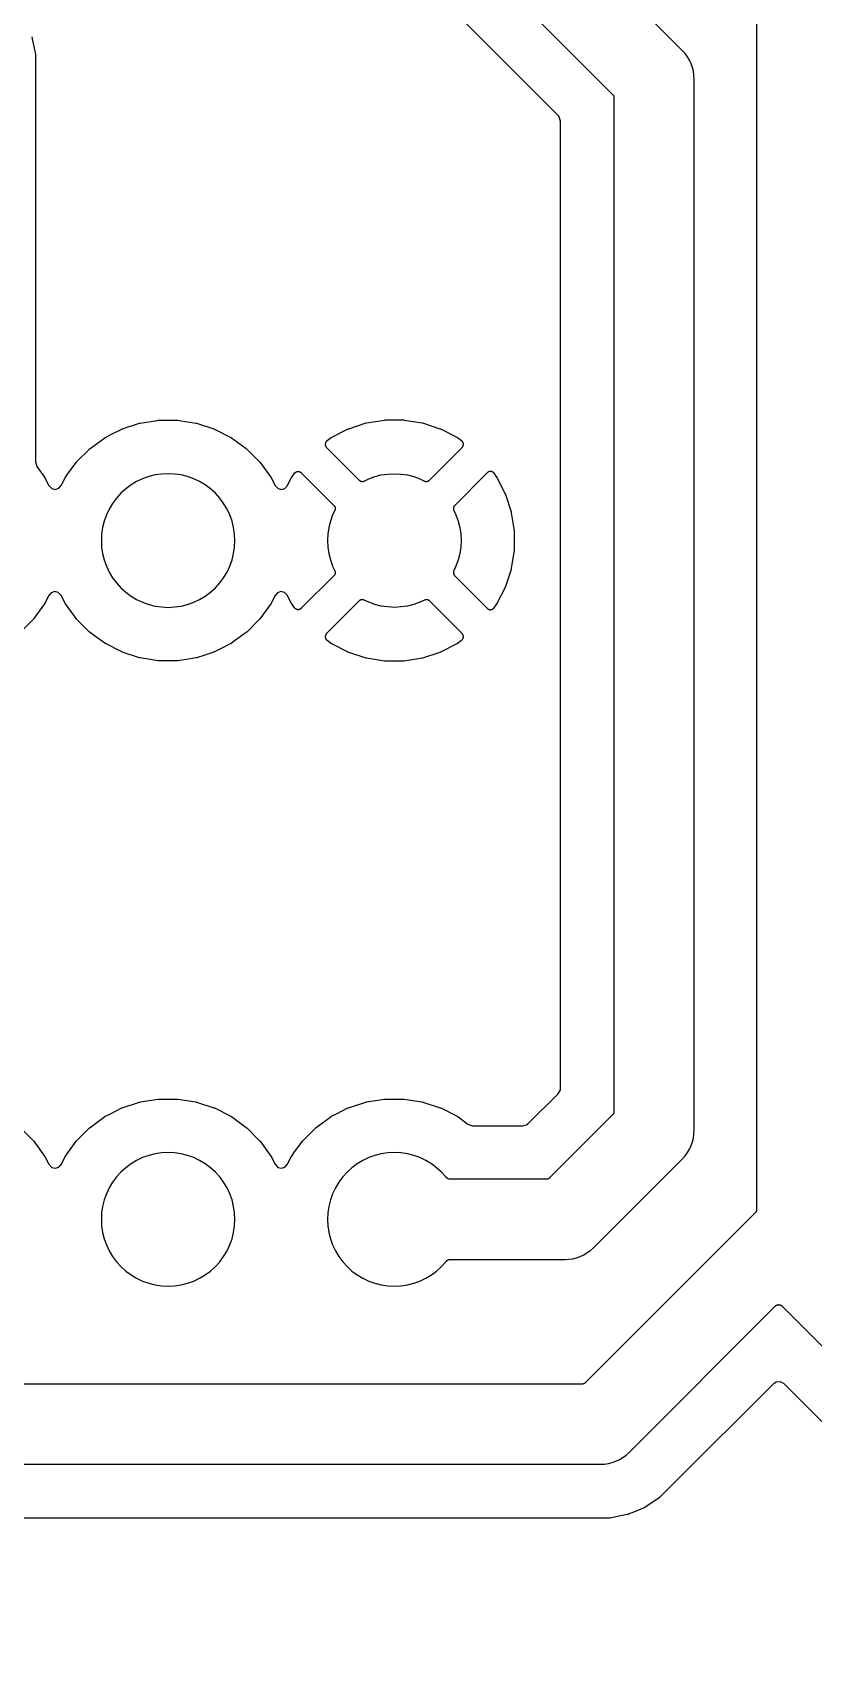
# Model space of a CAD drawing. Header units: metres. Extents: x 46.2 to 140.4, y -137.6 to -43.4.
# Drawn here: x 92.82 to 101.59, y -105.48 to -87.18 of the extents above; entities that cross this region are included whole.
import ezdxf

# ---------------------------------------------------------------- set-up
doc = ezdxf.new("R2010")
doc.units = ezdxf.units.M

msp = doc.modelspace()

# ---------------------------------------------------------------- linework, layer by layer
for points in [[(93.228, -81.765), (99.335, -87.872), (99.336, -87.873), (99.337, -87.874), (99.338, -87.875), (99.338, -87.875), (99.339, -87.876), (99.34, -87.877), (99.341, -87.878), (99.341, -87.879), (99.342, -87.88), (99.343, -87.882), (99.343, -87.883), (99.344, -87.884), (99.344, -87.885), (99.345, -87.886), (99.345, -87.887), (99.346, -87.888), (99.346, -87.889), (99.347, -87.89), (99.347, -87.892), (99.348, -87.893), (99.348, -87.894), (99.348, -87.895), (99.349, -87.896), (99.349, -87.897), (99.349, -87.899), (99.349, -87.9), (99.349, -87.901), (99.35, -87.902), (99.35, -87.904), (99.35, -87.905), (99.35, -87.906), (99.35, -87.907), (99.35, -99.293), (99.35, -99.294), (99.35, -99.295), (99.35, -99.296), (99.35, -99.298), (99.349, -99.299), (99.349, -99.3), (99.349, -99.301), (99.349, -99.303), (99.349, -99.304), (99.348, -99.305), (99.348, -99.306), (99.348, -99.307), (99.347, -99.308), (99.347, -99.31), (99.346, -99.311), (99.346, -99.312), (99.345, -99.313), (99.345, -99.314), (99.344, -99.315), (99.344, -99.316), (99.343, -99.317), (99.343, -99.318), (99.342, -99.32), (99.341, -99.321), (99.341, -99.322), (99.34, -99.323), (99.339, -99.324), (99.338, -99.325), (99.338, -99.325), (99.337, -99.326), (99.336, -99.327), (99.335, -99.328), (98.628, -100.035), (98.627, -100.036), (98.626, -100.037), (98.625, -100.038), (98.625, -100.038), (98.624, -100.039), (98.623, -100.04), (98.622, -100.041), (98.621, -100.041), (98.62, -100.042), (98.618, -100.043), (98.617, -100.043), (98.616, -100.044), (98.615, -100.044), (98.614, -100.045), (98.613, -100.045), (98.612, -100.046), (98.611, -100.046), (98.61, -100.047), (98.608, -100.047), (98.607, -100.048), (98.606, -100.048), (98.605, -100.048), (98.604, -100.049), (98.603, -100.049), (98.601, -100.049), (98.6, -100.049), (98.599, -100.049), (98.598, -100.05), (98.596, -100.05), (98.595, -100.05), (98.594, -100.05), (98.593, -100.05), (97.507, -100.05), (97.506, -100.05), (97.505, -100.05), (97.504, -100.05), (97.502, -100.049), (97.501, -100.049), (97.5, -100.049), (97.498, -100.049), (97.497, -100.049), (97.496, -100.048), (97.495, -100.048), (97.493, -100.048), (97.492, -100.047), (97.491, -100.047), (97.49, -100.046), (97.488, -100.046), (97.487, -100.046), (97.486, -100.045), (97.485, -100.044), (97.484, -100.044), (97.483, -100.043), (97.482, -100.043), (97.48, -100.042), (97.479, -100.041), (97.478, -100.04), (97.477, -100.04), (97.476, -100.039), (97.475, -100.038), (97.474, -100.037), (97.473, -100.036), (97.472, -100.035), (97.471, -100.034), (97.471, -100.034), (97.47, -100.033), (97.469, -100.032), (97.468, -100.031), (97.467, -100.03), (97.463, -100.024), (97.414, -99.97), (97.359, -99.92), (97.3, -99.876), (97.237, -99.839), (97.171, -99.807), (97.101, -99.782), (97.03, -99.764), (96.957, -99.754), (96.884, -99.75), (96.81, -99.754), (96.737, -99.764), (96.666, -99.782), (96.597, -99.807), (96.53, -99.839), (96.467, -99.876), (96.408, -99.92), (96.353, -99.97), (96.304, -100.024), (96.26, -100.083), (96.222, -100.146), (96.191, -100.213), (96.166, -100.282), (96.148, -100.354), (96.137, -100.426), (96.134, -100.5), (96.137, -100.574), (96.148, -100.646), (96.166, -100.718), (96.191, -100.787), (96.222, -100.854), (96.26, -100.917), (96.304, -100.976), (96.353, -101.03), (96.408, -101.08), (96.467, -101.124), (96.53, -101.161), (96.597, -101.193), (96.666, -101.218), (96.737, -101.236), (96.81, -101.246), (96.884, -101.25), (96.957, -101.246), (97.03, -101.236), (97.101, -101.218), (97.171, -101.193), (97.237, -101.161), (97.3, -101.124), (97.359, -101.08), (97.414, -101.03), (97.463, -100.976), (97.467, -100.97), (97.468, -100.97), (97.469, -100.969), (97.469, -100.968), (97.47, -100.967), (97.471, -100.966), (97.472, -100.965), (97.473, -100.964), (97.473, -100.964), (97.474, -100.963), (97.475, -100.962), (97.476, -100.961), (97.477, -100.961), (97.478, -100.96), (97.479, -100.959), (97.48, -100.959), (97.481, -100.958), (97.482, -100.957), (97.483, -100.957), (97.484, -100.956), (97.485, -100.956), (97.486, -100.955), (97.487, -100.955), (97.488, -100.954), (97.489, -100.954), (97.49, -100.953), (97.491, -100.953), (97.492, -100.953), (97.494, -100.952), (97.495, -100.952), (97.496, -100.952), (97.497, -100.951), (97.498, -100.951), (97.499, -100.951), (97.5, -100.951), (97.502, -100.951), (97.503, -100.95), (97.504, -100.95), (97.505, -100.95), (97.506, -100.95), (97.507, -100.95), (98.799, -100.95), (98.844, -100.948), (98.888, -100.942), (98.931, -100.931), (98.972, -100.916), (99.012, -100.897), (99.05, -100.874), (99.086, -100.848), (99.119, -100.818), (100.118, -99.819), (100.148, -99.786), (100.174, -99.75), (100.197, -99.712), (100.216, -99.672), (100.231, -99.631), (100.242, -99.588), (100.248, -99.544), (100.25, -99.499), (100.25, -87.701), (100.248, -87.656), (100.242, -87.612), (100.231, -87.569), (100.216, -87.528), (100.197, -87.488), (100.174, -87.45), (100.148, -87.414), (100.118, -87.381), (93.719, -80.982)], [(92.686, -99.473), (92.831, -99.617), (92.832, -99.618), (92.832, -99.619), (92.833, -99.62), (92.834, -99.621), (92.835, -99.622), (92.835, -99.623), (92.836, -99.623), (92.956, -99.789), (92.957, -99.79), (92.958, -99.791), (92.959, -99.792), (92.959, -99.793), (92.96, -99.795), (92.96, -99.796), (93.004, -99.882), (93.037, -99.917), (93.077, -99.927), (93.116, -99.913), (93.142, -99.883), (93.145, -99.879), (93.187, -99.796), (93.187, -99.796), (93.187, -99.795), (93.188, -99.793), (93.189, -99.792), (93.189, -99.791), (93.19, -99.79), (93.191, -99.789), (93.217, -99.754), (93.311, -99.623), (93.312, -99.623), (93.312, -99.622), (93.313, -99.621), (93.314, -99.62), (93.315, -99.619), (93.316, -99.618), (93.316, -99.617), (93.461, -99.473), (93.462, -99.472), (93.462, -99.471), (93.463, -99.47), (93.464, -99.47), (93.465, -99.469), (93.466, -99.468), (93.467, -99.468), (93.633, -99.347), (93.633, -99.347), (93.633, -99.347), (93.634, -99.346), (93.635, -99.345), (93.636, -99.345), (93.637, -99.344), (93.638, -99.344), (93.639, -99.343), (93.696, -99.314), (93.822, -99.25), (93.823, -99.25), (93.823, -99.249), (93.825, -99.249), (93.826, -99.248), (93.827, -99.248), (93.828, -99.248), (93.829, -99.247), (94.024, -99.184), (94.025, -99.184), (94.025, -99.183), (94.027, -99.183), (94.028, -99.183), (94.029, -99.182), (94.03, -99.182), (94.031, -99.182), (94.206, -99.154), (94.233, -99.15), (94.234, -99.15), (94.235, -99.15), (94.237, -99.15), (94.238, -99.15), (94.239, -99.15), (94.24, -99.15), (94.241, -99.15), (94.446, -99.15), (94.447, -99.15), (94.448, -99.15), (94.449, -99.15), (94.451, -99.15), (94.452, -99.15), (94.453, -99.15), (94.454, -99.15), (94.478, -99.154), (94.656, -99.182), (94.657, -99.182), (94.658, -99.182), (94.659, -99.183), (94.66, -99.183), (94.662, -99.183), (94.663, -99.184), (94.664, -99.184), (94.858, -99.247), (94.859, -99.248), (94.86, -99.248), (94.861, -99.248), (94.863, -99.249), (94.864, -99.249), (94.865, -99.25), (94.866, -99.25), (95.048, -99.343), (95.048, -99.343), (95.048, -99.343), (95.048, -99.343), (95.048, -99.343), (95.049, -99.344), (95.05, -99.344), (95.051, -99.345), (95.052, -99.346), (95.054, -99.347), (95.055, -99.347), (95.22, -99.468), (95.221, -99.468), (95.222, -99.469), (95.223, -99.47), (95.224, -99.47), (95.225, -99.471), (95.225, -99.472), (95.226, -99.473), (95.371, -99.617), (95.372, -99.618), (95.372, -99.619), (95.373, -99.62), (95.374, -99.621), (95.375, -99.622), (95.375, -99.623), (95.376, -99.623), (95.496, -99.789), (95.497, -99.79), (95.498, -99.791), (95.499, -99.792), (95.499, -99.793), (95.5, -99.795), (95.5, -99.796), (95.544, -99.882), (95.577, -99.917), (95.617, -99.927), (95.656, -99.913), (95.682, -99.883), (95.685, -99.879), (95.727, -99.796), (95.727, -99.796), (95.727, -99.795), (95.728, -99.793), (95.729, -99.792), (95.729, -99.791), (95.73, -99.79), (95.731, -99.789), (95.757, -99.754), (95.851, -99.623), (95.852, -99.623), (95.852, -99.622), (95.853, -99.621), (95.854, -99.62), (95.855, -99.619), (95.856, -99.618), (95.856, -99.617), (96.001, -99.473), (96.002, -99.472), (96.002, -99.471), (96.003, -99.47), (96.004, -99.47), (96.005, -99.469), (96.006, -99.468), (96.007, -99.468), (96.173, -99.347), (96.173, -99.347), (96.173, -99.347), (96.174, -99.346), (96.175, -99.345), (96.176, -99.345), (96.177, -99.344), (96.178, -99.344), (96.179, -99.343), (96.236, -99.314), (96.362, -99.25), (96.363, -99.25), (96.363, -99.249), (96.365, -99.249), (96.366, -99.248), (96.367, -99.248), (96.368, -99.248), (96.369, -99.247), (96.564, -99.184), (96.565, -99.184), (96.565, -99.183), (96.567, -99.183), (96.568, -99.183), (96.569, -99.182), (96.57, -99.182), (96.571, -99.182), (96.746, -99.154), (96.773, -99.15), (96.774, -99.15), (96.775, -99.15), (96.777, -99.15), (96.778, -99.15), (96.779, -99.15), (96.78, -99.15), (96.781, -99.15), (96.986, -99.15), (96.987, -99.15), (96.988, -99.15), (96.989, -99.15), (96.991, -99.15), (96.992, -99.15), (96.993, -99.15), (96.994, -99.15), (97.018, -99.154), (97.196, -99.182), (97.197, -99.182), (97.198, -99.182), (97.199, -99.183), (97.2, -99.183), (97.202, -99.183), (97.203, -99.184), (97.204, -99.184), (97.398, -99.247), (97.399, -99.248), (97.4, -99.248), (97.401, -99.248), (97.403, -99.249), (97.404, -99.249), (97.405, -99.25), (97.406, -99.25), (97.588, -99.343), (97.588, -99.343), (97.589, -99.344), (97.59, -99.344), (97.591, -99.345), (97.592, -99.346), (97.594, -99.347), (97.595, -99.347), (97.71, -99.431), (97.762, -99.449), (98.327, -99.449), (98.378, -99.435), (98.388, -99.426), (98.723, -99.092), (98.748, -99.045), (98.749, -99.032), (98.749, -88.173), (98.735, -88.122), (98.726, -88.112), (92.992, -82.377)], [(100.95, -85.407), (100.95, -100.393), (100.95, -100.394), (100.95, -100.395), (100.95, -100.396), (100.95, -100.398), (100.949, -100.399), (100.949, -100.4), (100.949, -100.401), (100.949, -100.403), (100.949, -100.404), (100.948, -100.405), (100.948, -100.406), (100.948, -100.407), (100.947, -100.408), (100.947, -100.41), (100.946, -100.411), (100.946, -100.412), (100.945, -100.413), (100.945, -100.414), (100.944, -100.415), (100.944, -100.416), (100.943, -100.417), (100.943, -100.418), (100.942, -100.42), (100.941, -100.421), (100.941, -100.422), (100.94, -100.423), (100.939, -100.424), (100.938, -100.425), (100.938, -100.425), (100.937, -100.426), (100.936, -100.427), (100.935, -100.428), (99.028, -102.335), (99.027, -102.336), (99.026, -102.337), (99.025, -102.338), (99.025, -102.338), (99.024, -102.339), (99.023, -102.34), (99.022, -102.341), (99.021, -102.341), (99.02, -102.342), (99.018, -102.343), (99.017, -102.343), (99.016, -102.344), (99.015, -102.344), (99.014, -102.345), (99.013, -102.345), (99.012, -102.346), (99.011, -102.346), (99.01, -102.347), (99.008, -102.347), (99.007, -102.348), (99.006, -102.348), (99.005, -102.348), (99.004, -102.349), (99.003, -102.349), (99.001, -102.349), (99, -102.349), (98.999, -102.349), (98.998, -102.35), (98.996, -102.35), (98.995, -102.35), (98.994, -102.35), (98.993, -102.35), (84.801, -102.35)], [(92.815, -87.226), (92.822, -87.265), (92.853, -87.419), (92.853, -87.42), (92.854, -87.421), (92.854, -87.423), (92.854, -87.424), (92.854, -87.425), (92.854, -87.426), (92.854, -87.427), (92.854, -87.429), (92.854, -91.997), (92.869, -92.049), (92.956, -92.169), (92.957, -92.17), (92.958, -92.171), (92.959, -92.172), (92.959, -92.173), (92.96, -92.175), (92.96, -92.176), (93.004, -92.262), (93.037, -92.297), (93.077, -92.307), (93.116, -92.293), (93.142, -92.263), (93.187, -92.176), (93.187, -92.176), (93.187, -92.176), (93.187, -92.176), (93.187, -92.176), (93.187, -92.175), (93.188, -92.173), (93.189, -92.172), (93.189, -92.171), (93.19, -92.17), (93.191, -92.169), (93.206, -92.148), (93.311, -92.003), (93.312, -92.003), (93.312, -92.002), (93.313, -92.001), (93.314, -92), (93.315, -91.999), (93.316, -91.998), (93.316, -91.997), (93.461, -91.853), (93.462, -91.852), (93.462, -91.851), (93.463, -91.85), (93.464, -91.85), (93.465, -91.849), (93.466, -91.848), (93.467, -91.848), (93.633, -91.727), (93.633, -91.727), (93.633, -91.727), (93.634, -91.726), (93.635, -91.725), (93.636, -91.725), (93.637, -91.724), (93.638, -91.724), (93.639, -91.723), (93.702, -91.691), (93.822, -91.63), (93.823, -91.63), (93.823, -91.629), (93.825, -91.629), (93.826, -91.628), (93.827, -91.628), (93.828, -91.628), (93.829, -91.627), (94.024, -91.564), (94.025, -91.564), (94.025, -91.563), (94.027, -91.563), (94.028, -91.563), (94.029, -91.562), (94.03, -91.562), (94.031, -91.562), (94.219, -91.532), (94.233, -91.53), (94.234, -91.53), (94.235, -91.53), (94.237, -91.53), (94.238, -91.53), (94.239, -91.53), (94.24, -91.53), (94.241, -91.53), (94.446, -91.53), (94.447, -91.53), (94.448, -91.53), (94.449, -91.53), (94.451, -91.53), (94.452, -91.53), (94.453, -91.53), (94.454, -91.53), (94.468, -91.532), (94.656, -91.562), (94.657, -91.562), (94.658, -91.562), (94.659, -91.563), (94.66, -91.563), (94.662, -91.563), (94.663, -91.564), (94.664, -91.564), (94.858, -91.627), (94.859, -91.628), (94.86, -91.628), (94.861, -91.628), (94.863, -91.629), (94.864, -91.629), (94.865, -91.63), (94.866, -91.63), (95.048, -91.723), (95.048, -91.723), (95.048, -91.723), (95.048, -91.723), (95.048, -91.723), (95.049, -91.724), (95.05, -91.724), (95.051, -91.725), (95.052, -91.726), (95.054, -91.727), (95.055, -91.727), (95.22, -91.848), (95.221, -91.848), (95.222, -91.849), (95.223, -91.85), (95.224, -91.85), (95.225, -91.851), (95.225, -91.852), (95.226, -91.853), (95.371, -91.997), (95.372, -91.998), (95.372, -91.999), (95.373, -92), (95.374, -92.001), (95.375, -92.002), (95.375, -92.003), (95.376, -92.003), (95.496, -92.169), (95.497, -92.17), (95.498, -92.171), (95.499, -92.172), (95.499, -92.173), (95.5, -92.175), (95.5, -92.176), (95.545, -92.263), (95.578, -92.297), (95.617, -92.307), (95.656, -92.294), (95.683, -92.263), (95.727, -92.176), (95.727, -92.176), (95.727, -92.176), (95.728, -92.175), (95.728, -92.174), (95.729, -92.173), (95.73, -92.171), (95.731, -92.17), (95.731, -92.169), (95.764, -92.125), (95.764, -92.125), (95.764, -92.124), (95.765, -92.123), (95.765, -92.122), (95.766, -92.121), (95.767, -92.12), (95.768, -92.12), (95.769, -92.119), (95.77, -92.118), (95.771, -92.117), (95.771, -92.116), (95.772, -92.115), (95.773, -92.115), (95.774, -92.114), (95.775, -92.113), (95.776, -92.113), (95.777, -92.112), (95.778, -92.111), (95.779, -92.111), (95.781, -92.11), (95.782, -92.109), (95.783, -92.109), (95.784, -92.108), (95.785, -92.108), (95.786, -92.107), (95.787, -92.107), (95.788, -92.107), (95.79, -92.106), (95.791, -92.106), (95.792, -92.106), (95.793, -92.105), (95.794, -92.105), (95.796, -92.105), (95.797, -92.105), (95.798, -92.104), (95.799, -92.104), (95.8, -92.104), (95.802, -92.104), (95.803, -92.104), (95.804, -92.104), (95.805, -92.104), (95.807, -92.104), (95.808, -92.104), (95.809, -92.104), (95.81, -92.104), (95.811, -92.105), (95.813, -92.105), (95.814, -92.105), (95.815, -92.105), (95.816, -92.106), (95.817, -92.106), (95.819, -92.106), (95.82, -92.107), (95.821, -92.107), (95.822, -92.107), (95.823, -92.108), (95.824, -92.108), (95.826, -92.109), (95.827, -92.109), (95.828, -92.11), (95.829, -92.111), (95.83, -92.111), (95.831, -92.112), (95.832, -92.113), (95.833, -92.113), (95.834, -92.114), (95.835, -92.115), (95.836, -92.115), (95.837, -92.116), (95.838, -92.117), (95.839, -92.118), (95.839, -92.119), (96.205, -92.485), (96.206, -92.485), (96.207, -92.486), (96.208, -92.487), (96.209, -92.488), (96.209, -92.489), (96.21, -92.49), (96.211, -92.491), (96.212, -92.492), (96.212, -92.493), (96.213, -92.494), (96.214, -92.495), (96.214, -92.496), (96.215, -92.497), (96.215, -92.499), (96.216, -92.5), (96.216, -92.501), (96.217, -92.502), (96.217, -92.503), (96.217, -92.504), (96.218, -92.505), (96.218, -92.507), (96.218, -92.508), (96.219, -92.509), (96.219, -92.51), (96.219, -92.511), (96.219, -92.513), (96.22, -92.514), (96.22, -92.515), (96.22, -92.516), (96.22, -92.517), (96.22, -92.519), (96.22, -92.52), (96.22, -92.521), (96.22, -92.522), (96.22, -92.523), (96.22, -92.524), (96.22, -92.525), (96.22, -92.527), (96.219, -92.528), (96.219, -92.529), (96.219, -92.53), (96.219, -92.531), (96.219, -92.532), (96.218, -92.533), (96.218, -92.534), (96.218, -92.535), (96.217, -92.536), (96.217, -92.537), (96.217, -92.538), (96.216, -92.539), (96.216, -92.54), (96.215, -92.541), (96.191, -92.593), (96.166, -92.662), (96.148, -92.734), (96.137, -92.806), (96.134, -92.88), (96.137, -92.954), (96.148, -93.026), (96.166, -93.098), (96.191, -93.167), (96.215, -93.219), (96.216, -93.22), (96.216, -93.221), (96.217, -93.222), (96.217, -93.223), (96.217, -93.224), (96.218, -93.225), (96.218, -93.226), (96.218, -93.227), (96.219, -93.228), (96.219, -93.229), (96.219, -93.23), (96.219, -93.231), (96.219, -93.232), (96.22, -93.233), (96.22, -93.235), (96.22, -93.236), (96.22, -93.237), (96.22, -93.238), (96.22, -93.239), (96.22, -93.24), (96.22, -93.241), (96.22, -93.243), (96.22, -93.244), (96.22, -93.245), (96.22, -93.246), (96.219, -93.247), (96.219, -93.249), (96.219, -93.25), (96.219, -93.251), (96.218, -93.252), (96.218, -93.253), (96.218, -93.255), (96.217, -93.256), (96.217, -93.257), (96.217, -93.258), (96.216, -93.259), (96.216, -93.26), (96.215, -93.261), (96.215, -93.263), (96.214, -93.264), (96.214, -93.265), (96.213, -93.266), (96.212, -93.267), (96.212, -93.268), (96.211, -93.269), (96.21, -93.27), (96.209, -93.271), (96.209, -93.272), (96.208, -93.273), (96.207, -93.274), (96.206, -93.275), (96.205, -93.275), (95.839, -93.641), (95.839, -93.642), (95.838, -93.643), (95.837, -93.644), (95.836, -93.645), (95.835, -93.645), (95.834, -93.646), (95.833, -93.647), (95.832, -93.647), (95.831, -93.648), (95.83, -93.649), (95.829, -93.649), (95.828, -93.65), (95.827, -93.651), (95.826, -93.651), (95.824, -93.652), (95.823, -93.652), (95.822, -93.653), (95.821, -93.653), (95.82, -93.653), (95.819, -93.654), (95.817, -93.654), (95.816, -93.654), (95.815, -93.655), (95.814, -93.655), (95.813, -93.655), (95.811, -93.655), (95.81, -93.656), (95.809, -93.656), (95.808, -93.656), (95.807, -93.656), (95.805, -93.656), (95.804, -93.656), (95.803, -93.656), (95.802, -93.656), (95.801, -93.656), (95.799, -93.656), (95.798, -93.656), (95.797, -93.655), (95.796, -93.655), (95.795, -93.655), (95.794, -93.655), (95.792, -93.655), (95.791, -93.654), (95.79, -93.654), (95.789, -93.654), (95.788, -93.653), (95.787, -93.653), (95.786, -93.652), (95.785, -93.652), (95.784, -93.651), (95.782, -93.651), (95.781, -93.65), (95.78, -93.65), (95.779, -93.649), (95.778, -93.649), (95.777, -93.648), (95.776, -93.647), (95.775, -93.647), (95.774, -93.646), (95.773, -93.645), (95.773, -93.645), (95.772, -93.644), (95.771, -93.643), (95.77, -93.642), (95.769, -93.642), (95.768, -93.641), (95.767, -93.64), (95.767, -93.639), (95.766, -93.638), (95.765, -93.637), (95.764, -93.636), (95.764, -93.635), (95.731, -93.591), (95.731, -93.59), (95.73, -93.589), (95.729, -93.587), (95.728, -93.586), (95.728, -93.585), (95.727, -93.584), (95.683, -93.497), (95.65, -93.463), (95.611, -93.453), (95.571, -93.466), (95.545, -93.497), (95.5, -93.584), (95.5, -93.584), (95.5, -93.584), (95.5, -93.584), (95.5, -93.584), (95.5, -93.585), (95.499, -93.587), (95.499, -93.588), (95.498, -93.589), (95.497, -93.59), (95.496, -93.591), (95.376, -93.757), (95.375, -93.757), (95.375, -93.758), (95.374, -93.759), (95.373, -93.76), (95.372, -93.761), (95.372, -93.762), (95.371, -93.763), (95.226, -93.907), (95.225, -93.908), (95.225, -93.909), (95.224, -93.91), (95.223, -93.91), (95.222, -93.911), (95.221, -93.912), (95.22, -93.912), (95.1, -94), (95.055, -94.033), (95.054, -94.033), (95.052, -94.034), (95.051, -94.035), (95.05, -94.036), (95.049, -94.036), (95.048, -94.037), (94.94, -94.092), (94.866, -94.13), (94.864, -94.13), (94.863, -94.131), (94.862, -94.131), (94.861, -94.132), (94.861, -94.132), (94.86, -94.132), (94.858, -94.133), (94.754, -94.167), (94.664, -94.196), (94.663, -94.196), (94.662, -94.197), (94.66, -94.197), (94.659, -94.197), (94.658, -94.198), (94.657, -94.198), (94.656, -94.198), (94.572, -94.211), (94.454, -94.23), (94.453, -94.23), (94.452, -94.23), (94.451, -94.23), (94.449, -94.23), (94.448, -94.23), (94.447, -94.231), (94.446, -94.231), (94.241, -94.231), (94.24, -94.231), (94.239, -94.23), (94.238, -94.23), (94.237, -94.23), (94.235, -94.23), (94.234, -94.23), (94.233, -94.23), (94.031, -94.198), (94.03, -94.198), (94.029, -94.198), (94.028, -94.197), (94.027, -94.197), (94.025, -94.197), (94.025, -94.196), (94.024, -94.196), (93.829, -94.133), (93.828, -94.132), (93.827, -94.132), (93.826, -94.132), (93.825, -94.131), (93.823, -94.131), (93.823, -94.13), (93.822, -94.13), (93.639, -94.037), (93.639, -94.037), (93.638, -94.036), (93.637, -94.036), (93.636, -94.035), (93.635, -94.034), (93.634, -94.033), (93.633, -94.033), (93.516, -93.948), (93.467, -93.912), (93.466, -93.912), (93.465, -93.911), (93.464, -93.91), (93.464, -93.91), (93.464, -93.91), (93.463, -93.909), (93.462, -93.908), (93.461, -93.907), (93.316, -93.763), (93.315, -93.762), (93.315, -93.761), (93.314, -93.76), (93.313, -93.759), (93.313, -93.759), (93.313, -93.758), (93.312, -93.757), (93.311, -93.757), (93.191, -93.591), (93.191, -93.591), (93.19, -93.59), (93.19, -93.589), (93.189, -93.588), (93.188, -93.587), (93.188, -93.586), (93.187, -93.585), (93.187, -93.584), (93.143, -93.498), (93.11, -93.463), (93.071, -93.453), (93.031, -93.467), (93.005, -93.497), (92.96, -93.584), (92.96, -93.584), (92.96, -93.585), (92.959, -93.587), (92.959, -93.588), (92.958, -93.589), (92.957, -93.59), (92.956, -93.591), (92.836, -93.757), (92.835, -93.757), (92.835, -93.758), (92.834, -93.759), (92.833, -93.76), (92.832, -93.761), (92.832, -93.762), (92.831, -93.763), (92.686, -93.907)], [(97.588, -91.724), (97.405, -91.631), (97.404, -91.63), (97.404, -91.63), (97.402, -91.629), (97.401, -91.629), (97.4, -91.628), (97.399, -91.628), (97.398, -91.628), (97.203, -91.564), (97.203, -91.564), (97.202, -91.564), (97.2, -91.564), (97.199, -91.563), (97.198, -91.563), (97.197, -91.563), (97.196, -91.563), (96.994, -91.531), (96.993, -91.53), (96.992, -91.53), (96.99, -91.53), (96.989, -91.53), (96.988, -91.53), (96.987, -91.53), (96.986, -91.53), (96.781, -91.53), (96.78, -91.53), (96.779, -91.53), (96.778, -91.53), (96.777, -91.53), (96.775, -91.53), (96.774, -91.53), (96.773, -91.531), (96.571, -91.563), (96.57, -91.563), (96.569, -91.563), (96.568, -91.563), (96.567, -91.564), (96.566, -91.564), (96.565, -91.564), (96.564, -91.564), (96.369, -91.628), (96.368, -91.628), (96.367, -91.628), (96.366, -91.629), (96.365, -91.629), (96.364, -91.63), (96.363, -91.63), (96.362, -91.631), (96.18, -91.724), (96.179, -91.724), (96.178, -91.725), (96.177, -91.725), (96.176, -91.726), (96.174, -91.727), (96.174, -91.727), (96.174, -91.727), (96.173, -91.728), (96.128, -91.76), (96.128, -91.761), (96.127, -91.761), (96.126, -91.762), (96.125, -91.763), (96.124, -91.764), (96.123, -91.764), (96.123, -91.765), (96.123, -91.765), (96.122, -91.766), (96.121, -91.767), (96.12, -91.768), (96.119, -91.769), (96.118, -91.77), (96.118, -91.771), (96.117, -91.772), (96.116, -91.773), (96.116, -91.774), (96.115, -91.775), (96.114, -91.776), (96.114, -91.777), (96.113, -91.778), (96.113, -91.779), (96.112, -91.78), (96.112, -91.781), (96.111, -91.782), (96.111, -91.784), (96.11, -91.785), (96.11, -91.786), (96.11, -91.787), (96.109, -91.788), (96.109, -91.789), (96.109, -91.791), (96.108, -91.792), (96.108, -91.793), (96.108, -91.794), (96.108, -91.796), (96.108, -91.797), (96.108, -91.798), (96.108, -91.799), (96.108, -91.801), (96.108, -91.802), (96.108, -91.803), (96.108, -91.804), (96.108, -91.805), (96.108, -91.807), (96.108, -91.808), (96.108, -91.809), (96.109, -91.81), (96.109, -91.811), (96.109, -91.813), (96.109, -91.814), (96.11, -91.815), (96.11, -91.816), (96.111, -91.817), (96.111, -91.819), (96.111, -91.82), (96.112, -91.821), (96.112, -91.822), (96.113, -91.823), (96.114, -91.824), (96.114, -91.825), (96.115, -91.826), (96.115, -91.827), (96.116, -91.828), (96.117, -91.829), (96.118, -91.83), (96.118, -91.831), (96.119, -91.832), (96.12, -91.833), (96.121, -91.834), (96.121, -91.835), (96.122, -91.836), (96.488, -92.202), (96.489, -92.203), (96.49, -92.203), (96.491, -92.204), (96.492, -92.205), (96.493, -92.206), (96.494, -92.207), (96.495, -92.207), (96.496, -92.208), (96.497, -92.209), (96.498, -92.209), (96.499, -92.21), (96.5, -92.21), (96.501, -92.211), (96.502, -92.212), (96.503, -92.212), (96.504, -92.213), (96.506, -92.213), (96.507, -92.213), (96.508, -92.214), (96.509, -92.214), (96.51, -92.215), (96.511, -92.215), (96.513, -92.215), (96.514, -92.215), (96.515, -92.216), (96.516, -92.216), (96.517, -92.216), (96.519, -92.216), (96.52, -92.216), (96.521, -92.216), (96.522, -92.216), (96.524, -92.216), (96.525, -92.216), (96.526, -92.216), (96.527, -92.216), (96.528, -92.216), (96.529, -92.216), (96.53, -92.216), (96.531, -92.216), (96.532, -92.216), (96.533, -92.215), (96.535, -92.215), (96.536, -92.215), (96.537, -92.215), (96.538, -92.214), (96.539, -92.214), (96.54, -92.214), (96.541, -92.213), (96.542, -92.213), (96.543, -92.212), (96.544, -92.212), (96.545, -92.212), (96.597, -92.187), (96.666, -92.162), (96.737, -92.144), (96.81, -92.134), (96.884, -92.13), (96.957, -92.134), (97.03, -92.144), (97.101, -92.162), (97.171, -92.187), (97.222, -92.212), (97.223, -92.212), (97.224, -92.212), (97.225, -92.213), (97.226, -92.213), (97.227, -92.214), (97.228, -92.214), (97.229, -92.214), (97.231, -92.215), (97.232, -92.215), (97.233, -92.215), (97.234, -92.215), (97.235, -92.216), (97.236, -92.216), (97.237, -92.216), (97.238, -92.216), (97.239, -92.216), (97.24, -92.216), (97.241, -92.216), (97.243, -92.216), (97.244, -92.216), (97.245, -92.216), (97.246, -92.216), (97.247, -92.216), (97.249, -92.216), (97.25, -92.216), (97.251, -92.216), (97.252, -92.216), (97.253, -92.215), (97.255, -92.215), (97.256, -92.215), (97.257, -92.215), (97.258, -92.214), (97.259, -92.214), (97.261, -92.213), (97.262, -92.213), (97.263, -92.213), (97.264, -92.212), (97.265, -92.212), (97.266, -92.211), (97.267, -92.21), (97.268, -92.21), (97.269, -92.209), (97.27, -92.209), (97.271, -92.208), (97.272, -92.207), (97.273, -92.207), (97.274, -92.206), (97.275, -92.205), (97.276, -92.204), (97.277, -92.203), (97.278, -92.203), (97.279, -92.202), (97.645, -91.836), (97.646, -91.835), (97.647, -91.834), (97.647, -91.833), (97.648, -91.832), (97.649, -91.831), (97.65, -91.83), (97.65, -91.829), (97.651, -91.828), (97.652, -91.827), (97.652, -91.826), (97.653, -91.825), (97.654, -91.824), (97.654, -91.823), (97.655, -91.822), (97.655, -91.821), (97.656, -91.82), (97.656, -91.819), (97.657, -91.817), (97.657, -91.816), (97.657, -91.815), (97.658, -91.814), (97.658, -91.813), (97.658, -91.811), (97.659, -91.81), (97.659, -91.809), (97.659, -91.808), (97.659, -91.807), (97.659, -91.805), (97.659, -91.804), (97.659, -91.803), (97.66, -91.802), (97.66, -91.801), (97.66, -91.801), (97.66, -91.799), (97.659, -91.798), (97.659, -91.797), (97.659, -91.796), (97.659, -91.795), (97.659, -91.793), (97.659, -91.792), (97.659, -91.791), (97.658, -91.79), (97.658, -91.789), (97.658, -91.788), (97.658, -91.787), (97.657, -91.785), (97.657, -91.784), (97.656, -91.783), (97.656, -91.782), (97.656, -91.781), (97.655, -91.78), (97.655, -91.779), (97.654, -91.778), (97.654, -91.777), (97.653, -91.776), (97.652, -91.775), (97.652, -91.774), (97.651, -91.773), (97.65, -91.772), (97.65, -91.771), (97.649, -91.77), (97.648, -91.769), (97.648, -91.768), (97.647, -91.767), (97.646, -91.766), (97.645, -91.765), (97.644, -91.765), (97.643, -91.764), (97.643, -91.763), (97.642, -91.762), (97.641, -91.762), (97.64, -91.761), (97.639, -91.76), (97.594, -91.728), (97.593, -91.727), (97.592, -91.726), (97.591, -91.726), (97.59, -91.725), (97.589, -91.724), (97.588, -91.724), (97.588, -91.724)], [(93.626, -92.662), (93.608, -92.734), (93.597, -92.806), (93.594, -92.88), (93.597, -92.954), (93.608, -93.026), (93.626, -93.098), (93.651, -93.167), (93.682, -93.234), (93.72, -93.297), (93.764, -93.356), (93.813, -93.41), (93.868, -93.46), (93.927, -93.504), (93.99, -93.541), (94.057, -93.573), (94.126, -93.598), (94.197, -93.616), (94.27, -93.626), (94.344, -93.63), (94.417, -93.626), (94.49, -93.616), (94.561, -93.598), (94.631, -93.573), (94.697, -93.541), (94.76, -93.504), (94.819, -93.46), (94.874, -93.41), (94.923, -93.356), (94.967, -93.297), (95.005, -93.234), (95.036, -93.167), (95.061, -93.098), (95.079, -93.026), (95.09, -92.954), (95.094, -92.88), (95.09, -92.806), (95.079, -92.734), (95.061, -92.662), (95.036, -92.593), (95.005, -92.526), (94.967, -92.463), (94.923, -92.404), (94.874, -92.35), (94.819, -92.3), (94.76, -92.256), (94.697, -92.219), (94.631, -92.187), (94.561, -92.162), (94.49, -92.144), (94.417, -92.134), (94.344, -92.13), (94.27, -92.134), (94.197, -92.144), (94.126, -92.162), (94.057, -92.187), (93.99, -92.219), (93.927, -92.256), (93.868, -92.3), (93.813, -92.35), (93.764, -92.404), (93.72, -92.463), (93.682, -92.526), (93.651, -92.593), (93.626, -92.662)], [(98.04, -93.584), (98.04, -93.584), (98.133, -93.402), (98.133, -93.401), (98.134, -93.4), (98.134, -93.399), (98.135, -93.398), (98.135, -93.396), (98.136, -93.395), (98.136, -93.394), (98.199, -93.2), (98.199, -93.199), (98.2, -93.198), (98.2, -93.197), (98.2, -93.195), (98.201, -93.194), (98.201, -93.193), (98.201, -93.192), (98.233, -92.99), (98.233, -92.989), (98.233, -92.988), (98.233, -92.987), (98.233, -92.986), (98.234, -92.984), (98.234, -92.983), (98.234, -92.982), (98.234, -92.778), (98.234, -92.777), (98.234, -92.776), (98.233, -92.774), (98.233, -92.773), (98.233, -92.772), (98.233, -92.771), (98.233, -92.77), (98.201, -92.568), (98.201, -92.567), (98.201, -92.566), (98.2, -92.565), (98.2, -92.563), (98.2, -92.562), (98.199, -92.561), (98.199, -92.56), (98.136, -92.366), (98.136, -92.365), (98.135, -92.364), (98.135, -92.362), (98.134, -92.361), (98.134, -92.36), (98.133, -92.359), (98.133, -92.358), (98.04, -92.176), (98.039, -92.175), (98.039, -92.174), (98.038, -92.173), (98.037, -92.171), (98.037, -92.17), (98.036, -92.169), (98.004, -92.125), (98.003, -92.124), (98.002, -92.123), (98.001, -92.122), (98.001, -92.121), (98, -92.12), (97.999, -92.119), (97.998, -92.118), (97.997, -92.118), (97.996, -92.117), (97.996, -92.116), (97.995, -92.115), (97.994, -92.115), (97.993, -92.114), (97.992, -92.113), (97.991, -92.113), (97.99, -92.112), (97.989, -92.111), (97.988, -92.111), (97.987, -92.11), (97.986, -92.11), (97.985, -92.109), (97.984, -92.109), (97.983, -92.108), (97.981, -92.108), (97.98, -92.107), (97.979, -92.107), (97.978, -92.106), (97.977, -92.106), (97.976, -92.106), (97.975, -92.105), (97.974, -92.105), (97.972, -92.105), (97.971, -92.105), (97.97, -92.105), (97.969, -92.104), (97.968, -92.104), (97.967, -92.104), (97.965, -92.104), (97.964, -92.104), (97.963, -92.104), (97.963, -92.104), (97.962, -92.104), (97.961, -92.104), (97.959, -92.104), (97.958, -92.104), (97.957, -92.104), (97.956, -92.105), (97.955, -92.105), (97.953, -92.105), (97.952, -92.105), (97.951, -92.106), (97.95, -92.106), (97.949, -92.106), (97.947, -92.107), (97.946, -92.107), (97.945, -92.107), (97.944, -92.108), (97.943, -92.108), (97.942, -92.109), (97.941, -92.109), (97.94, -92.11), (97.938, -92.111), (97.937, -92.111), (97.936, -92.112), (97.935, -92.113), (97.934, -92.113), (97.933, -92.114), (97.932, -92.115), (97.931, -92.115), (97.93, -92.116), (97.93, -92.117), (97.929, -92.118), (97.928, -92.119), (97.562, -92.485), (97.561, -92.485), (97.56, -92.486), (97.559, -92.487), (97.559, -92.488), (97.558, -92.489), (97.557, -92.49), (97.556, -92.491), (97.556, -92.492), (97.555, -92.493), (97.554, -92.494), (97.554, -92.495), (97.553, -92.496), (97.553, -92.497), (97.552, -92.499), (97.552, -92.5), (97.551, -92.501), (97.551, -92.502), (97.55, -92.503), (97.55, -92.504), (97.549, -92.505), (97.549, -92.507), (97.549, -92.508), (97.548, -92.509), (97.548, -92.51), (97.548, -92.511), (97.548, -92.513), (97.548, -92.514), (97.547, -92.515), (97.547, -92.516), (97.547, -92.517), (97.547, -92.519), (97.547, -92.52), (97.547, -92.521), (97.547, -92.523), (97.547, -92.524), (97.547, -92.525), (97.548, -92.526), (97.548, -92.527), (97.548, -92.528), (97.548, -92.53), (97.548, -92.531), (97.549, -92.532), (97.549, -92.534), (97.549, -92.535), (97.55, -92.536), (97.55, -92.538), (97.551, -92.539), (97.551, -92.54), (97.552, -92.541), (97.576, -92.593), (97.601, -92.662), (97.619, -92.734), (97.63, -92.806), (97.634, -92.88), (97.63, -92.954), (97.619, -93.026), (97.601, -93.098), (97.576, -93.167), (97.552, -93.219), (97.551, -93.22), (97.551, -93.221), (97.55, -93.222), (97.55, -93.223), (97.55, -93.224), (97.549, -93.225), (97.549, -93.226), (97.549, -93.228), (97.548, -93.229), (97.548, -93.23), (97.548, -93.232), (97.548, -93.233), (97.548, -93.234), (97.547, -93.235), (97.547, -93.236), (97.547, -93.237), (97.547, -93.239), (97.547, -93.24), (97.547, -93.241), (97.547, -93.243), (97.547, -93.244), (97.547, -93.245), (97.548, -93.246), (97.548, -93.247), (97.548, -93.249), (97.548, -93.25), (97.548, -93.251), (97.549, -93.252), (97.549, -93.253), (97.549, -93.255), (97.55, -93.256), (97.55, -93.257), (97.551, -93.258), (97.551, -93.259), (97.552, -93.26), (97.552, -93.261), (97.553, -93.263), (97.553, -93.264), (97.554, -93.265), (97.554, -93.266), (97.555, -93.267), (97.556, -93.268), (97.556, -93.269), (97.557, -93.27), (97.558, -93.271), (97.559, -93.272), (97.559, -93.273), (97.56, -93.274), (97.561, -93.275), (97.562, -93.275), (97.928, -93.641), (97.929, -93.642), (97.93, -93.643), (97.93, -93.644), (97.931, -93.645), (97.932, -93.645), (97.933, -93.646), (97.934, -93.647), (97.935, -93.647), (97.936, -93.648), (97.937, -93.649), (97.938, -93.649), (97.94, -93.65), (97.941, -93.651), (97.942, -93.651), (97.943, -93.652), (97.944, -93.652), (97.945, -93.653), (97.946, -93.653), (97.947, -93.653), (97.949, -93.654), (97.95, -93.654), (97.951, -93.654), (97.952, -93.655), (97.953, -93.655), (97.955, -93.655), (97.956, -93.655), (97.957, -93.656), (97.958, -93.656), (97.959, -93.656), (97.961, -93.656), (97.962, -93.656), (97.963, -93.656), (97.964, -93.656), (97.966, -93.656), (97.967, -93.656), (97.968, -93.656), (97.969, -93.656), (97.97, -93.655), (97.972, -93.655), (97.973, -93.655), (97.974, -93.655), (97.975, -93.654), (97.976, -93.654), (97.978, -93.654), (97.979, -93.653), (97.98, -93.653), (97.981, -93.653), (97.982, -93.652), (97.983, -93.652), (97.985, -93.651), (97.986, -93.651), (97.987, -93.65), (97.988, -93.649), (97.989, -93.649), (97.99, -93.648), (97.991, -93.647), (97.992, -93.647), (97.993, -93.646), (97.994, -93.645), (97.995, -93.644), (97.996, -93.644), (97.997, -93.643), (97.998, -93.642), (97.999, -93.641), (97.999, -93.641), (97.999, -93.64), (98, -93.64), (98.001, -93.639), (98.002, -93.638), (98.002, -93.637), (98.003, -93.636), (98.004, -93.635), (98.036, -93.591), (98.036, -93.59), (98.037, -93.589), (98.037, -93.589), (98.038, -93.588), (98.038, -93.587), (98.039, -93.586), (98.04, -93.585), (98.04, -93.584)], [(96.18, -94.036), (96.18, -94.036), (96.362, -94.129), (96.363, -94.13), (96.364, -94.13), (96.365, -94.131), (96.366, -94.131), (96.367, -94.132), (96.368, -94.132), (96.369, -94.132), (96.564, -94.196), (96.565, -94.196), (96.566, -94.196), (96.567, -94.196), (96.568, -94.197), (96.569, -94.197), (96.57, -94.197), (96.571, -94.197), (96.773, -94.229), (96.774, -94.23), (96.775, -94.23), (96.777, -94.23), (96.778, -94.23), (96.779, -94.23), (96.78, -94.23), (96.781, -94.23), (96.986, -94.23), (96.987, -94.23), (96.988, -94.23), (96.989, -94.23), (96.99, -94.23), (96.992, -94.23), (96.993, -94.23), (96.994, -94.229), (97.196, -94.197), (97.197, -94.197), (97.198, -94.197), (97.199, -94.197), (97.2, -94.196), (97.202, -94.196), (97.203, -94.196), (97.203, -94.196), (97.398, -94.132), (97.399, -94.132), (97.4, -94.132), (97.401, -94.131), (97.402, -94.131), (97.404, -94.13), (97.404, -94.13), (97.405, -94.129), (97.588, -94.036), (97.588, -94.036), (97.589, -94.036), (97.59, -94.035), (97.591, -94.034), (97.592, -94.034), (97.593, -94.033), (97.594, -94.032), (97.639, -94), (97.64, -93.999), (97.641, -93.998), (97.642, -93.998), (97.643, -93.997), (97.643, -93.996), (97.644, -93.995), (97.645, -93.995), (97.646, -93.994), (97.647, -93.993), (97.648, -93.992), (97.648, -93.991), (97.649, -93.99), (97.65, -93.989), (97.65, -93.988), (97.651, -93.987), (97.652, -93.986), (97.652, -93.985), (97.653, -93.984), (97.654, -93.983), (97.654, -93.982), (97.655, -93.981), (97.655, -93.98), (97.656, -93.979), (97.656, -93.978), (97.656, -93.977), (97.657, -93.976), (97.657, -93.975), (97.658, -93.973), (97.658, -93.972), (97.658, -93.971), (97.658, -93.97), (97.659, -93.969), (97.659, -93.968), (97.659, -93.967), (97.659, -93.965), (97.659, -93.964), (97.659, -93.963), (97.659, -93.962), (97.66, -93.961), (97.66, -93.959), (97.66, -93.958), (97.659, -93.957), (97.659, -93.956), (97.659, -93.955), (97.659, -93.953), (97.659, -93.952), (97.659, -93.951), (97.659, -93.95), (97.658, -93.949), (97.658, -93.947), (97.658, -93.946), (97.657, -93.945), (97.657, -93.944), (97.657, -93.943), (97.656, -93.941), (97.656, -93.94), (97.655, -93.939), (97.655, -93.938), (97.654, -93.937), (97.654, -93.936), (97.653, -93.935), (97.652, -93.934), (97.652, -93.933), (97.651, -93.932), (97.65, -93.931), (97.65, -93.93), (97.649, -93.929), (97.648, -93.928), (97.647, -93.927), (97.647, -93.926), (97.646, -93.925), (97.645, -93.924), (97.279, -93.558), (97.278, -93.557), (97.277, -93.557), (97.276, -93.556), (97.275, -93.555), (97.274, -93.554), (97.273, -93.553), (97.272, -93.553), (97.271, -93.552), (97.27, -93.551), (97.269, -93.551), (97.268, -93.55), (97.267, -93.55), (97.266, -93.549), (97.265, -93.548), (97.264, -93.548), (97.263, -93.547), (97.262, -93.547), (97.261, -93.547), (97.259, -93.546), (97.258, -93.546), (97.257, -93.545), (97.256, -93.545), (97.255, -93.545), (97.253, -93.545), (97.252, -93.544), (97.251, -93.544), (97.25, -93.544), (97.249, -93.544), (97.247, -93.544), (97.246, -93.544), (97.245, -93.544), (97.244, -93.544), (97.243, -93.544), (97.241, -93.544), (97.24, -93.544), (97.239, -93.544), (97.238, -93.544), (97.237, -93.544), (97.236, -93.544), (97.235, -93.544), (97.234, -93.545), (97.233, -93.545), (97.232, -93.545), (97.231, -93.545), (97.229, -93.546), (97.228, -93.546), (97.227, -93.546), (97.226, -93.547), (97.225, -93.547), (97.224, -93.548), (97.223, -93.548), (97.222, -93.548), (97.171, -93.573), (97.101, -93.598), (97.03, -93.616), (96.957, -93.626), (96.884, -93.63), (96.81, -93.626), (96.737, -93.616), (96.666, -93.598), (96.597, -93.573), (96.545, -93.548), (96.544, -93.548), (96.542, -93.547), (96.541, -93.547), (96.54, -93.546), (96.539, -93.546), (96.537, -93.546), (96.536, -93.545), (96.535, -93.545), (96.533, -93.545), (96.532, -93.544), (96.531, -93.544), (96.53, -93.544), (96.529, -93.544), (96.527, -93.544), (96.526, -93.544), (96.525, -93.544), (96.524, -93.544), (96.522, -93.544), (96.521, -93.544), (96.52, -93.544), (96.519, -93.544), (96.517, -93.544), (96.516, -93.544), (96.515, -93.544), (96.514, -93.545), (96.513, -93.545), (96.511, -93.545), (96.51, -93.545), (96.509, -93.546), (96.508, -93.546), (96.507, -93.547), (96.506, -93.547), (96.504, -93.547), (96.503, -93.548), (96.502, -93.548), (96.501, -93.549), (96.5, -93.55), (96.499, -93.55), (96.498, -93.551), (96.497, -93.551), (96.496, -93.552), (96.495, -93.553), (96.494, -93.553), (96.493, -93.554), (96.492, -93.555), (96.491, -93.556), (96.49, -93.557), (96.489, -93.557), (96.488, -93.558), (96.122, -93.924), (96.121, -93.925), (96.121, -93.926), (96.12, -93.927), (96.119, -93.928), (96.118, -93.929), (96.118, -93.93), (96.117, -93.931), (96.116, -93.932), (96.115, -93.933), (96.115, -93.934), (96.114, -93.935), (96.114, -93.936), (96.113, -93.937), (96.112, -93.938), (96.112, -93.939), (96.111, -93.94), (96.111, -93.941), (96.111, -93.943), (96.11, -93.944), (96.11, -93.945), (96.109, -93.946), (96.109, -93.947), (96.109, -93.949), (96.109, -93.95), (96.108, -93.951), (96.108, -93.952), (96.108, -93.953), (96.108, -93.955), (96.108, -93.956), (96.108, -93.957), (96.108, -93.958), (96.108, -93.959), (96.108, -93.961), (96.108, -93.962), (96.108, -93.963), (96.108, -93.964), (96.108, -93.965), (96.108, -93.967), (96.108, -93.968), (96.109, -93.969), (96.109, -93.97), (96.109, -93.971), (96.109, -93.972), (96.11, -93.973), (96.11, -93.975), (96.11, -93.976), (96.111, -93.977), (96.111, -93.978), (96.112, -93.979), (96.112, -93.98), (96.113, -93.981), (96.113, -93.982), (96.114, -93.983), (96.114, -93.984), (96.115, -93.985), (96.115, -93.986), (96.116, -93.987), (96.117, -93.988), (96.117, -93.989), (96.118, -93.99), (96.119, -93.991), (96.12, -93.992), (96.12, -93.993), (96.121, -93.994), (96.122, -93.995), (96.123, -93.995), (96.124, -93.996), (96.125, -93.997), (96.126, -93.998), (96.126, -93.998), (96.127, -93.999), (96.128, -94), (96.173, -94.032), (96.174, -94.033), (96.175, -94.034), (96.176, -94.034), (96.177, -94.035), (96.178, -94.036), (96.18, -94.036), (96.18, -94.036)], [(93.626, -100.282), (93.608, -100.354), (93.597, -100.426), (93.594, -100.5), (93.597, -100.574), (93.608, -100.646), (93.626, -100.718), (93.651, -100.787), (93.682, -100.854), (93.72, -100.917), (93.764, -100.976), (93.813, -101.03), (93.868, -101.08), (93.927, -101.124), (93.99, -101.161), (94.057, -101.193), (94.126, -101.218), (94.197, -101.236), (94.27, -101.246), (94.344, -101.25), (94.417, -101.246), (94.49, -101.236), (94.561, -101.218), (94.631, -101.193), (94.697, -101.161), (94.76, -101.124), (94.819, -101.08), (94.874, -101.03), (94.923, -100.976), (94.967, -100.917), (95.005, -100.854), (95.036, -100.787), (95.061, -100.718), (95.079, -100.646), (95.09, -100.574), (95.094, -100.5), (95.09, -100.426), (95.079, -100.354), (95.061, -100.282), (95.036, -100.213), (95.005, -100.146), (94.967, -100.083), (94.923, -100.024), (94.874, -99.97), (94.819, -99.92), (94.76, -99.876), (94.697, -99.839), (94.631, -99.807), (94.561, -99.782), (94.49, -99.764), (94.417, -99.754), (94.344, -99.75), (94.27, -99.754), (94.197, -99.764), (94.126, -99.782), (94.057, -99.807), (93.99, -99.839), (93.927, -99.876), (93.868, -99.92), (93.813, -99.97), (93.764, -100.024), (93.72, -100.083), (93.682, -100.146), (93.651, -100.213), (93.626, -100.282)], [(85.007, -103.25), (99.199, -103.25), (99.244, -103.248), (99.288, -103.242), (99.331, -103.231), (99.372, -103.216), (99.412, -103.197), (99.45, -103.174), (99.486, -103.148), (99.519, -103.118), (101.165, -101.472), (101.166, -101.471), (101.166, -101.47), (101.167, -101.47), (101.168, -101.469), (101.169, -101.468), (101.17, -101.467), (101.171, -101.467), (101.172, -101.466), (101.173, -101.465), (101.174, -101.465), (101.175, -101.464), (101.176, -101.463), (101.178, -101.463), (101.179, -101.462), (101.18, -101.462), (101.181, -101.461), (101.182, -101.461), (101.183, -101.46), (101.184, -101.46), (101.185, -101.46), (101.187, -101.459), (101.188, -101.459), (101.189, -101.459), (101.19, -101.458), (101.191, -101.458), (101.193, -101.458), (101.194, -101.458), (101.195, -101.458), (101.196, -101.458), (101.198, -101.458), (101.199, -101.457), (101.2, -101.457), (101.201, -101.457), (101.202, -101.458), (101.204, -101.458), (101.205, -101.458), (101.206, -101.458), (101.207, -101.458), (101.209, -101.458), (101.21, -101.458), (101.211, -101.459), (101.212, -101.459), (101.213, -101.459), (101.215, -101.46), (101.216, -101.46), (101.217, -101.46), (101.218, -101.461), (101.219, -101.461), (101.22, -101.462), (101.221, -101.462), (101.222, -101.463), (101.224, -101.463), (101.225, -101.464), (101.226, -101.465), (101.227, -101.465), (101.228, -101.466), (101.229, -101.467), (101.23, -101.467), (101.231, -101.468), (101.232, -101.469), (101.233, -101.47), (101.234, -101.47), (101.234, -101.471), (101.235, -101.472), (111.581, -111.818)], [(85.273, -103.851), (99.299, -103.851), (99.3, -103.85), (99.301, -103.85), (99.302, -103.85), (99.303, -103.85), (99.305, -103.85), (99.306, -103.85), (99.307, -103.85), (99.308, -103.85), (99.357, -103.84), (99.405, -103.83), (99.502, -103.811), (99.503, -103.811), (99.504, -103.811), (99.505, -103.81), (99.506, -103.81), (99.508, -103.81), (99.509, -103.809), (99.51, -103.809), (99.511, -103.808), (99.521, -103.804), (99.564, -103.786), (99.693, -103.733), (99.694, -103.732), (99.695, -103.732), (99.696, -103.731), (99.698, -103.731), (99.698, -103.731), (99.699, -103.73), (99.7, -103.73), (99.701, -103.729), (99.702, -103.728), (99.866, -103.619), (99.867, -103.618), (99.868, -103.617), (99.868, -103.617), (99.869, -103.616), (99.87, -103.616), (99.871, -103.615), (99.871, -103.614), (99.872, -103.613), (99.873, -103.612), (100.016, -103.47), (100.016, -103.47), (101.144, -102.342), (101.173, -102.323), (101.215, -102.32), (101.257, -102.343), (111.08, -112.166)]]:
    msp.add_lwpolyline(points)

doc.saveas('drawing.dxf')
